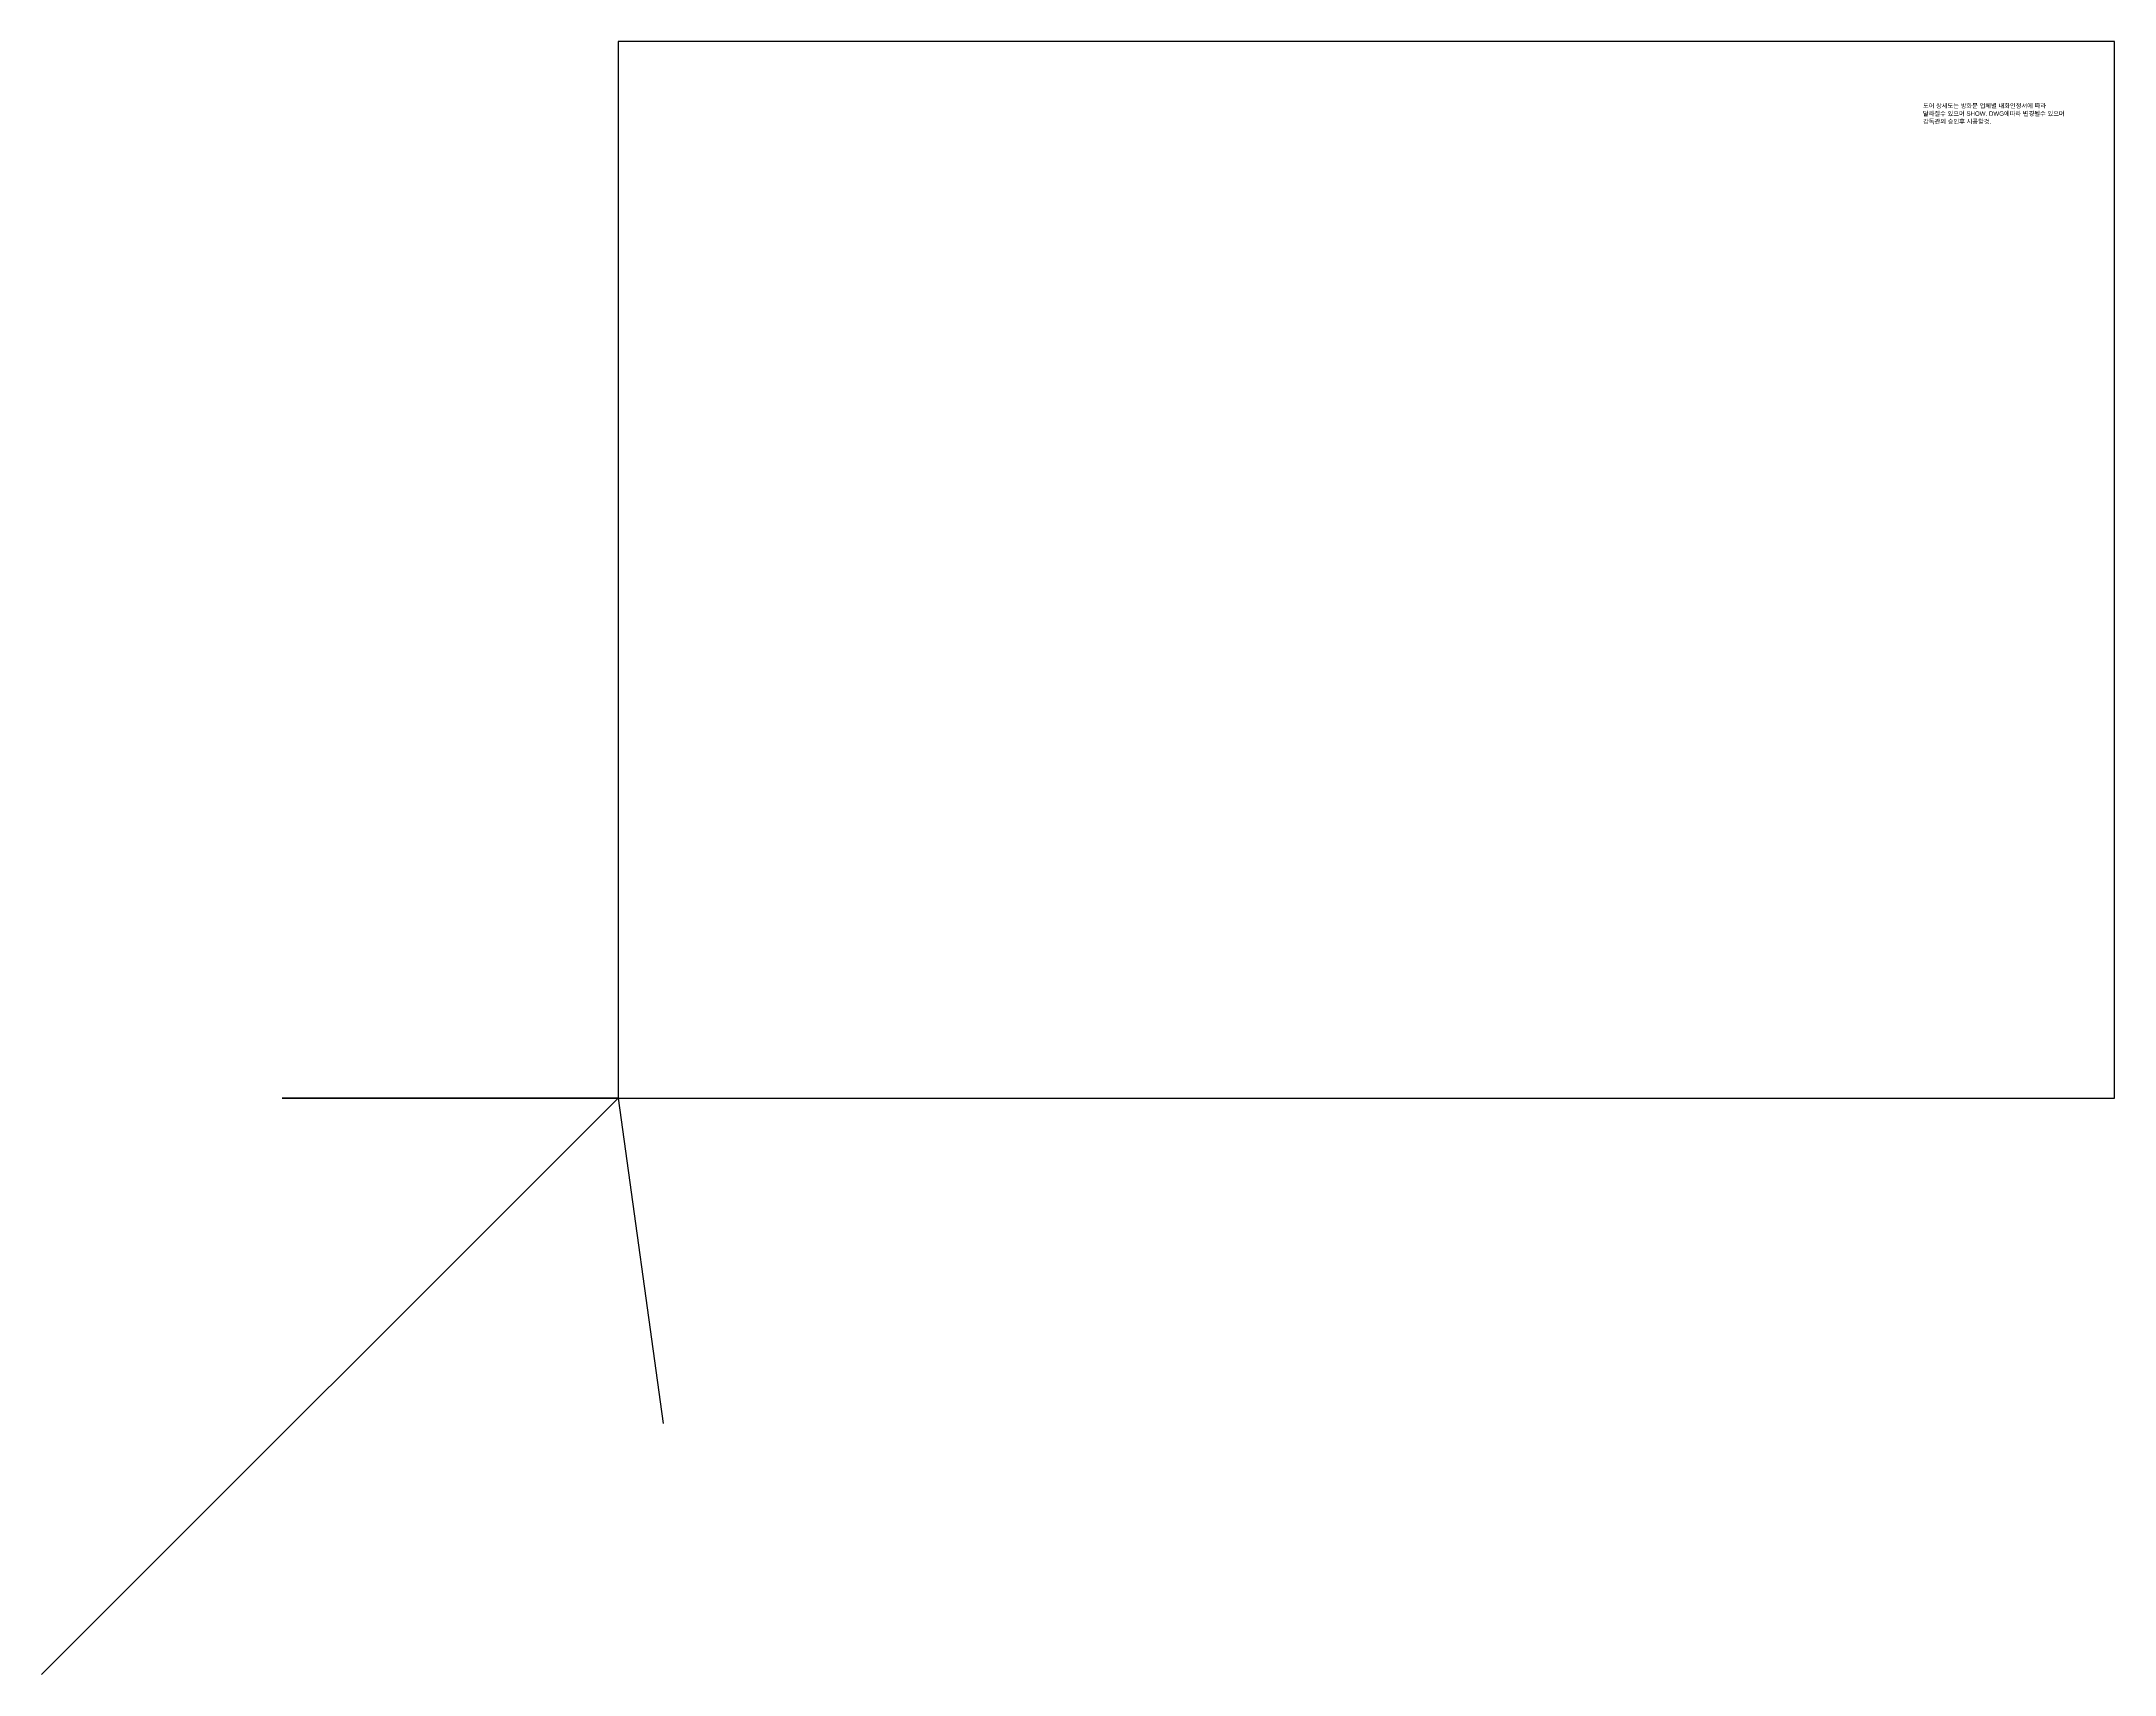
# Model space of a CAD drawing. Extents: x -324 to 841, y -324 to 594.
import ezdxf

# ---------------------------------------------------------------- set-up
doc = ezdxf.new("R2010")
doc.units = 0
doc.header["$MEASUREMENT"] = 0
doc.layers.add('A-TEXT-NOTE', color=7, linetype='CONTINUOUS')
doc.layers.add('NOPLOT', color=193, linetype='CONTINUOUS', plot=False)
doc.styles.add('Gtx', font='')
doc.styles.get('Gtx').set_extended_font_data('Dotum')

msp = doc.modelspace()

# ---------------------------------------------------------------- linework, layer by layer
at = {"layer": 'NOPLOT'}
msp.add_lwpolyline([(0, 0), (841, 0), (841, 594), (0, 594)], close=True, dxfattribs=at)
msp.add_lwpolyline([(-324.1, -323.9), (0, 0), (-188.9, 0), (0, 0), (25.3, -182.8)], dxfattribs=at)

# ---------------------------------------------------------------- texts
at = {"layer": 'A-TEXT-NOTE', "style": 'Gtx'}
for s, p in [('도어 상세도는 방화문 업체별 내화인정서에 따라 ', (733.3, 556.6)), ('달라질수 있으며 SHOW. DWG에따라 변경될수 있으며 ', (733.3, 552.2)), ('감독관의 승인후 시공할것. ', (733.4, 547.8))]:
    msp.add_text(s, height=2.5, dxfattribs=at).set_placement(p)

doc.saveas('drawing.dxf')
